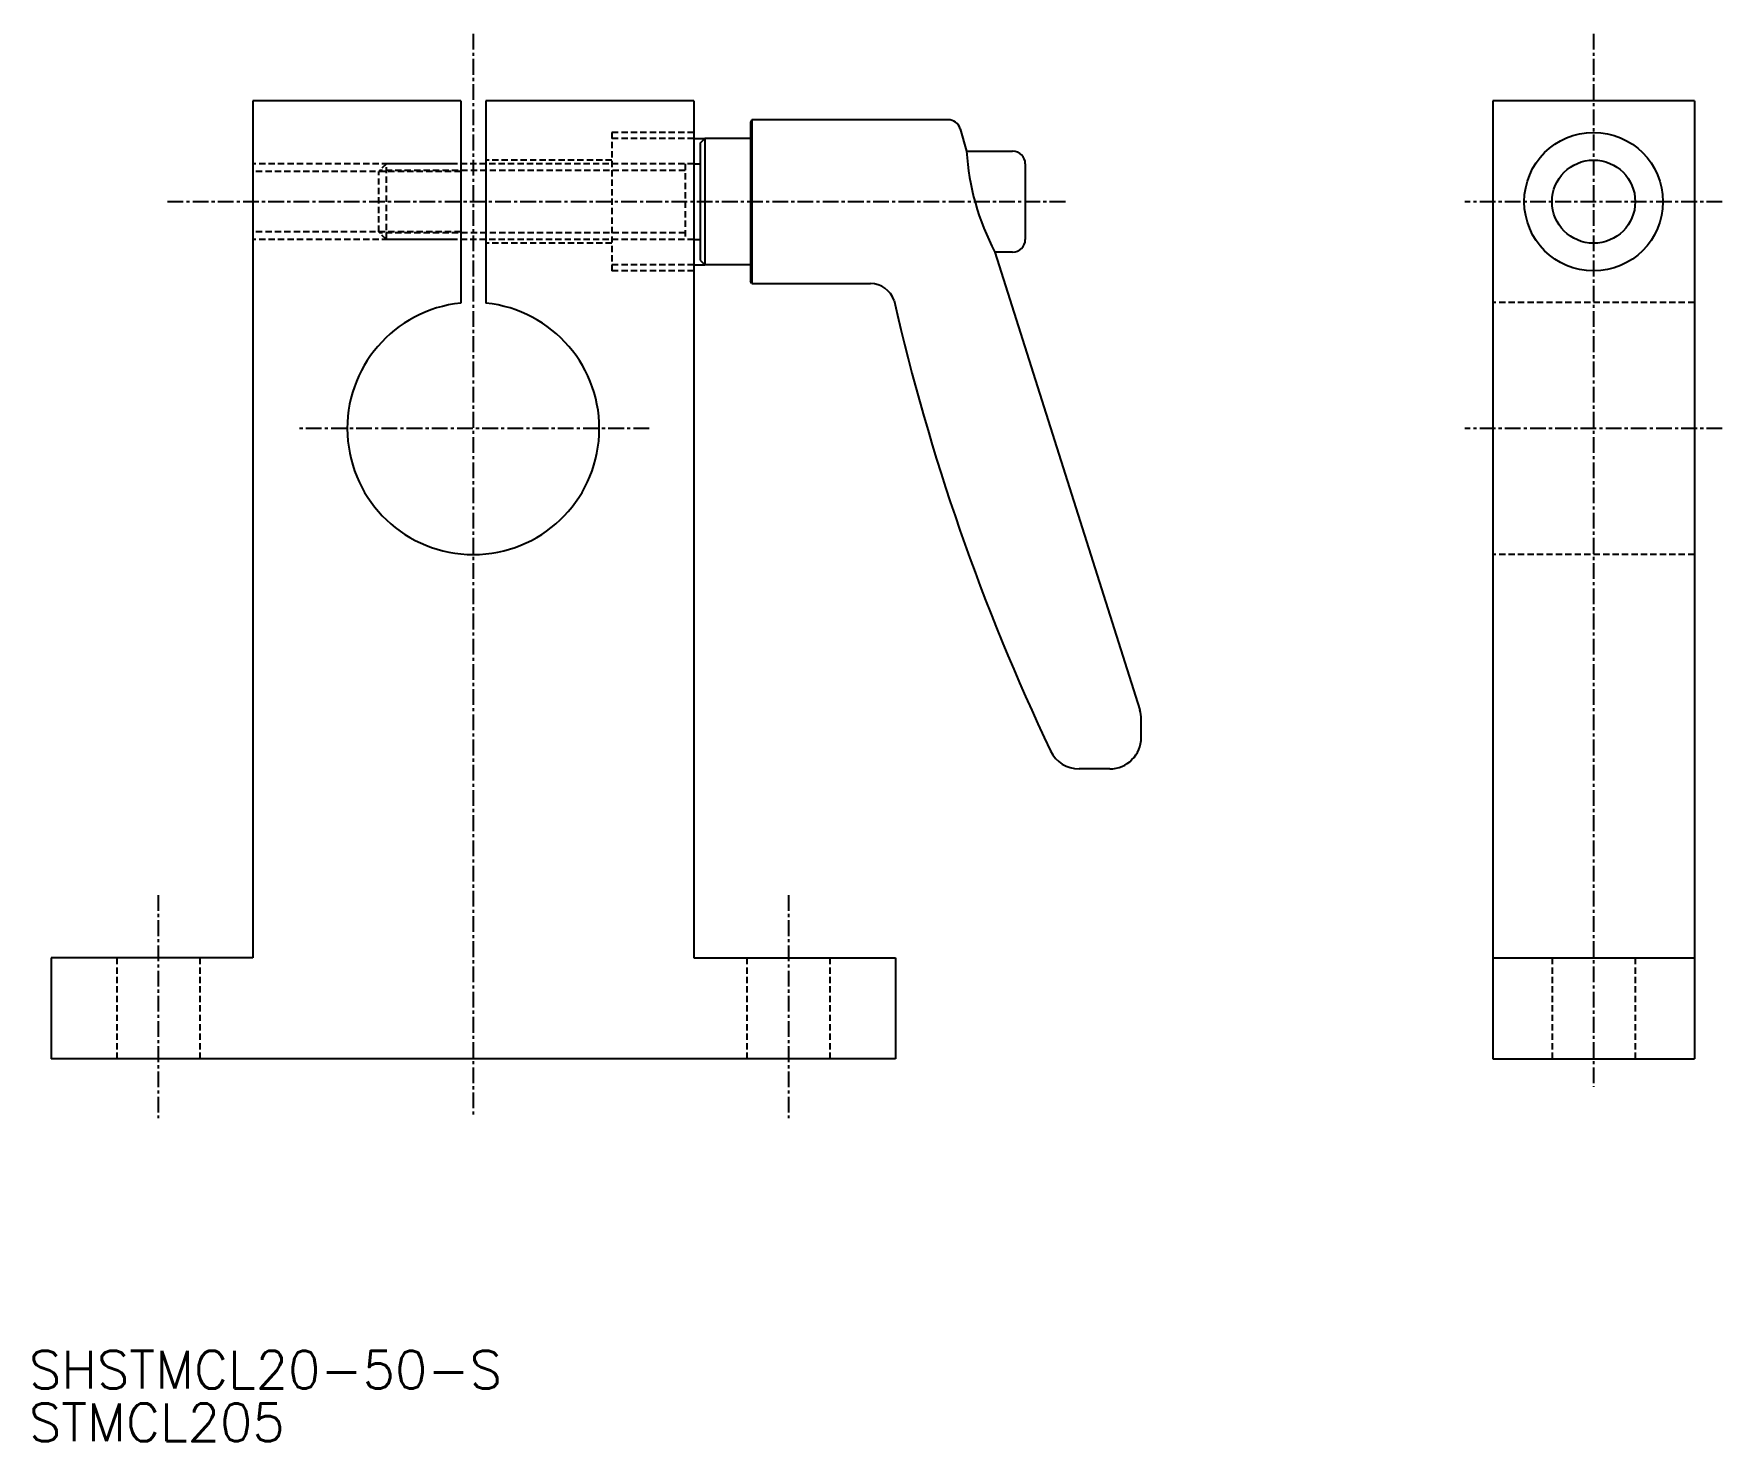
# Model space of a CAD drawing. Extents: x 294 to 428, y 118 to 229.
import ezdxf

# ---------------------------------------------------------------- set-up
doc = ezdxf.new("R2010")
doc.units = 0
doc.linetypes.add('CENTER', pattern=[2, 1.25, -0.25, 0.25, -0.25])
doc.linetypes.add('DASHED', pattern=[0.75, 0.5, -0.25])
doc.layers.get('0').update_dxf_attribs({"linetype": 'CONTINUOUS'})
doc.layers.add('CENTER', color=1, linetype='CENTER')
doc.styles.get("Standard").update_dxf_attribs({"font": 'txt.shx', "height": 2.4})

msp = doc.modelspace()

# ---------------------------------------------------------------- linework, layer by layer
for p, q in [((311.83, 224.05), (311.83, 156.05)), ((328.33, 224.05), (311.83, 224.05)), ((346.83, 224.05), (330.33, 224.05)), ((346.83, 224.05), (346.83, 156.05)), ((426.23, 224.05), (410.23, 224.05)), ((295.83, 154.05), (295.83, 154.05)), ((295.83, 152.05), (295.83, 152.05))]:
    msp.add_line(p, q)
at = {"linetype": 'CONTINUOUS'}
for p, q in [((328.33, 224.05), (328.33, 208)), ((330.33, 224.05), (330.33, 208)), ((311.83, 156.05), (295.83, 156.05)), ((295.83, 156.05), (295.83, 148.05)), ((346.83, 156.05), (362.83, 156.05)), ((362.83, 156.05), (362.83, 148.05)), ((410.23, 156.05), (426.23, 156.05)), ((362.83, 148.05), (295.83, 148.05)), ((410.23, 148.05), (426.23, 148.05))]:
    msp.add_line(p, q, dxfattribs=at)
at = {"color": 7, "linetype": 'CONTINUOUS'}
for p, q in [((410.23, 224.05), (410.23, 148.05)), ((426.23, 224.05), (426.23, 148.05)), ((351.42, 222.55), (351.33, 222.35)), ((367, 222.55), (351.42, 222.55)), ((351.42, 222.55), (351.42, 209.55)), ((351.33, 222.35), (351.33, 209.75)), ((367.96, 221.82), (368.46, 220.05)), ((346.83, 221.05), (347.7, 221.05)), ((347.33, 220.68), (347.7, 221.05)), ((347.33, 220.68), (347.33, 211.42)), ((347.7, 221.05), (347.7, 211.05)), ((351.33, 221.05), (347.7, 221.05)), ((368.46, 220.05), (372.13, 220.05)), ((346.83, 219.05), (347.33, 219.05)), ((373.13, 219.05), (373.13, 213.05)), ((346.83, 213.05), (347.33, 213.05)), ((370.72, 212.05), (382.22, 175.74)), ((372.13, 212.05), (370.72, 212.05)), ((346.83, 211.05), (347.7, 211.05)), ((347.33, 211.42), (347.7, 211.05)), ((351.33, 211.05), (347.7, 211.05)), ((351.42, 209.55), (351.33, 209.75)), ((351.42, 209.55), (360.84, 209.55)), ((382.33, 173.55), (382.33, 174.98)), ((379.83, 171.05), (377.4, 171.05))]:
    msp.add_line(p, q, dxfattribs=at)
at = {"color": 3, "linetype": 'DASHED'}
for p, q in [((340.33, 221.55), (340.33, 210.55)), ((346.83, 221.55), (340.33, 221.55)), ((346.83, 221.05), (340.33, 221.05)), ((327.83, 219.05), (311.83, 219.05)), ((328.33, 218.45), (311.83, 218.45)), ((322.43, 219.05), (321.83, 218.45)), ((321.83, 213.65), (321.83, 218.45)), ((346.13, 218.51), (321.89, 218.51)), ((346.83, 219.05), (322.43, 219.05)), ((322.43, 213.05), (322.43, 219.05)), ((340.33, 219.35), (330.33, 219.35)), ((346.13, 219.05), (346.13, 213.05)), ((328.33, 213.65), (311.83, 213.65)), ((327.83, 213.05), (311.83, 213.05)), ((322.43, 213.05), (321.83, 213.65)), ((346.13, 213.59), (321.89, 213.59)), ((346.83, 213.05), (322.43, 213.05)), ((340.33, 212.75), (330.33, 212.75)), ((346.83, 211.05), (340.33, 211.05)), ((346.83, 210.55), (340.33, 210.55)), ((426.23, 208.05), (410.23, 208.05)), ((426.23, 188.05), (410.23, 188.05)), ((301.03, 156.05), (301.03, 148.05)), ((307.63, 156.05), (307.63, 148.05)), ((351.03, 156.05), (351.03, 148.05)), ((357.63, 156.05), (357.63, 148.05)), ((414.93, 156.05), (414.93, 148.05)), ((421.53, 156.05), (421.53, 148.05))]:
    msp.add_line(p, q, dxfattribs=at)
at = {"linetype": 'CONTINUOUS'}
for radius in [5.5, 3.3]:
    msp.add_circle((418.23, 216.05), radius, dxfattribs=at)
at = {"color": 7, "linetype": 'CONTINUOUS'}
for centre, radius, start, end in [((367, 221.55), 1, 15.7247, 90), ((388.15, 221.28), 19.72, 183.5609, 207.8886), ((372.13, 219.05), 1, 0, 90), ((372.13, 213.05), 1, 270, 0), ((360.84, 207.55), 2, 19.379, 90), ((529.76, 246.2), 171.3, 192.8123, 205.4927), ((379.83, 174.98), 2.5, 0, 17.5744), ((379.83, 173.55), 2.5, 270, 0), ((377.4, 173.55), 2.5, 205.4927, 270)]:
    msp.add_arc(centre, radius, start, end, dxfattribs=at)
at = {"linetype": 'CONTINUOUS'}
msp.add_arc((329.33, 198.05), 10, 95.7392, 84.2608, dxfattribs=at)
at = {"layer": 'CENTER', "color": 1, "linetype": 'CENTER'}
for p, q in [((329.33, 229.37), (329.33, 143.59)), ((418.23, 229.37), (418.23, 145.83)), ((376.31, 216.05), (304.95, 216.05)), ((428.44, 216.05), (408.02, 216.05)), ((343.29, 198.05), (315.38, 198.05)), ((428.44, 198.05), (408.02, 198.05)), ((304.33, 161.04), (304.33, 143.33)), ((354.33, 161.04), (354.33, 143.33))]:
    msp.add_line(p, q, dxfattribs=at)

# ---------------------------------------------------------------- texts
for s, p in [('SHSTMCL20-50-S', (294.06, 121.88)), ('STMCL205', (294.06, 117.71))]:
    msp.add_text(s, height=3).set_placement(p)

doc.saveas('drawing.dxf')
